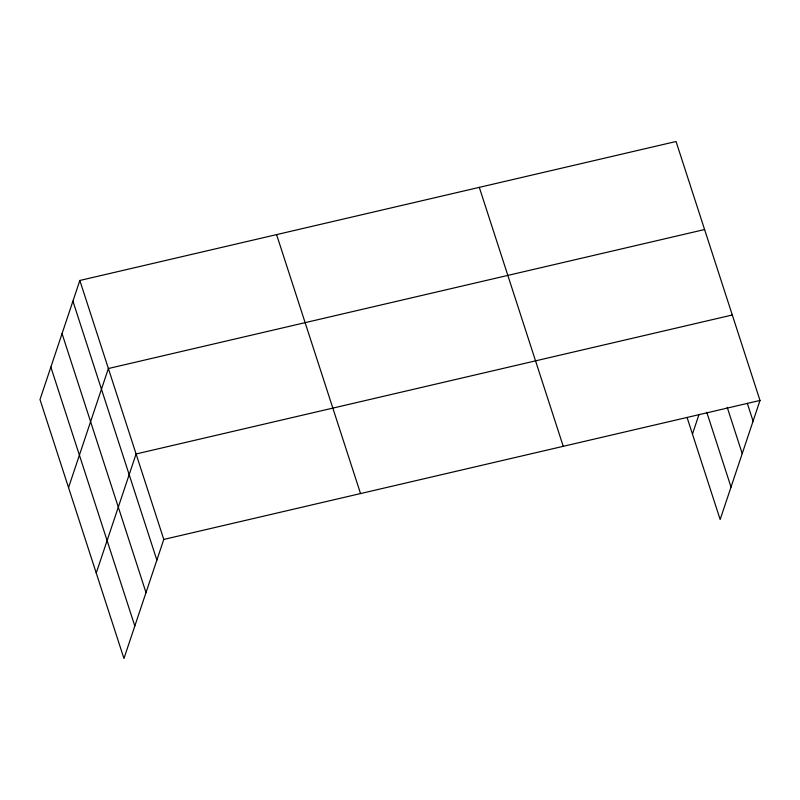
<?xml version="1.0" encoding="UTF-8"?>
<svg xmlns="http://www.w3.org/2000/svg" width="800" height="800" viewBox="0 0 800 800"><rect width="100%" height="100%" fill="white"/><g stroke="black" fill="none" stroke-linecap="round" stroke-linejoin="round"><path stroke-width="1.2" d="M79.84 280.47L40 399.55L123.95 658.5L163.79 539.43L79.84 280.47L676.05 141.5L760 400.45L720.16 519.53L687.07 417.45M68.54 487.59L108.38 368.52L704.59 229.54M96.24 573.05L136.09 453.97L732.3 315M692.46 434.07L699.05 414.36M163.79 539.43L760 400.45M747.31 403.33L753.08 421.13M727.21 407.31L742.22 453.6M706.78 412.28L731.02 487.06M479.3 187.36L563.25 446.32M276.59 234.61L360.54 493.57M72.92 301.15L156.87 560.11M62.06 333.62L146 592.58M50.86 367.08L134.81 626.03"/></g></svg>
